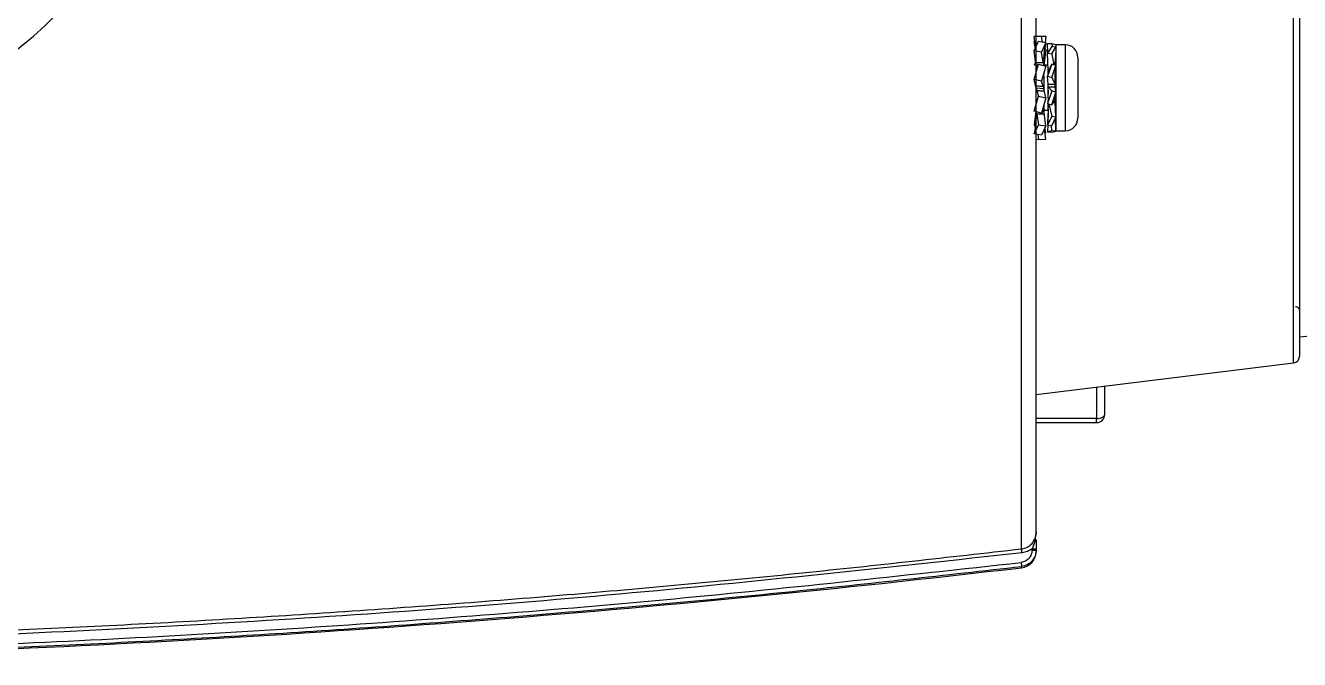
# Model space of a CAD drawing. Extents: x 8 to 113, y 1 to 87.
# Drawn here: x 82.428 to 87.073, y 33.414 to 35.724 of the extents above; entities that cross this region are included whole.
import ezdxf

# ---------------------------------------------------------------- set-up
doc = ezdxf.new("R2010")
doc.units = 0
doc.header["$MEASUREMENT"] = 0
doc.layers.add('OBJECT', color=7, linetype='CONTINUOUS')

msp = doc.modelspace()

# ---------------------------------------------------------------- linework, layer by layer
at = {"layer": 'OBJECT'}
for p, q in [((87.0506, 34.495), (87.0506, 35.817)), ((86.0595, 33.8176), (86.0595, 35.809)), ((87.0726, 35.7847), (87.0726, 34.5896)), ((86.1053, 35.6847), (86.1208, 35.6858)), ((86.1103, 35.6433), (86.1053, 35.6847)), ((86.1323, 35.6846), (86.1053, 35.6847)), ((86.1208, 35.6858), (86.1478, 35.6857)), ((86.1478, 35.6857), (86.1323, 35.6846)), ((86.135, 35.6646), (86.1323, 35.6846)), ((86.1478, 35.6857), (86.1451, 35.663)), ((86.1053, 35.632), (86.1208, 35.6669)), ((86.1075, 35.6663), (86.1053, 35.666)), ((86.1091, 35.6448), (86.1053, 35.666)), ((86.1323, 35.6276), (86.1053, 35.632)), ((86.1126, 35.5753), (86.1053, 35.632)), ((86.1208, 35.6669), (86.1478, 35.6626)), ((86.1478, 35.6626), (86.1323, 35.6276)), ((86.1382, 35.5899), (86.1323, 35.6276)), ((86.1478, 35.637), (86.1406, 35.5797)), ((86.1408, 35.6025), (86.1442, 35.6431)), ((86.1478, 35.6626), (86.1442, 35.6431)), ((86.1478, 35.637), (86.1444, 35.6443)), ((86.1541, 35.6589), (86.169, 35.6593)), ((86.1553, 35.6251), (86.1541, 35.6589)), ((86.1698, 35.648), (86.1541, 35.6233)), ((86.1541, 35.633), (86.155, 35.6332)), ((86.1545, 35.6239), (86.1541, 35.633)), ((86.169, 35.6593), (86.171, 35.6478)), ((86.169, 35.6593), (86.1846, 35.6555)), ((86.169, 35.6207), (86.1846, 35.6454)), ((86.1846, 35.6454), (86.1698, 35.648)), ((86.1846, 35.6454), (86.1824, 35.6046)), ((86.1846, 35.6555), (86.1841, 35.6455)), ((86.2186, 35.6542), (86.1846, 35.6542)), ((86.1846, 35.6542), (86.1846, 35.3412)), ((86.2186, 35.6542), (86.2186, 35.3412)), ((86.1114, 35.5846), (86.1053, 35.583)), ((86.1053, 35.528), (86.1208, 35.5834)), ((86.1094, 35.5797), (86.1053, 35.583)), ((86.1053, 35.583), (86.1062, 35.5797)), ((86.1149, 35.576), (86.1208, 35.5834)), ((86.1208, 35.5834), (86.1478, 35.5765)), ((86.1399, 35.5786), (86.1399, 35.5819)), ((86.1399, 35.5819), (86.1406, 35.5818)), ((86.1406, 35.6084), (86.1406, 35.5818)), ((86.1406, 35.5818), (86.1406, 35.5784)), ((86.1558, 35.5797), (86.1406, 35.5797)), ((86.1565, 35.5616), (86.1541, 35.6233)), ((86.1541, 35.6233), (86.169, 35.6207)), ((86.1698, 35.5835), (86.1541, 35.5396)), ((86.1565, 35.5556), (86.1698, 35.5835)), ((86.169, 35.6207), (86.1773, 35.5812)), ((86.169, 35.5351), (86.1846, 35.579)), ((86.1846, 35.579), (86.1698, 35.5835)), ((86.1814, 35.5823), (86.1813, 35.58)), ((86.1815, 35.5797), (86.1815, 35.5845)), ((86.1816, 35.5823), (86.1824, 35.6046)), ((86.1846, 35.5797), (86.1821, 35.5797)), ((86.1826, 35.6091), (86.1846, 35.6053)), ((86.1846, 35.579), (86.1828, 35.5658)), ((86.1846, 35.6053), (86.1832, 35.5797)), ((86.2646, 35.6082), (86.2646, 35.3872)), ((86.114, 35.576), (86.1133, 35.5782)), ((86.1165, 35.578), (86.1133, 35.5782)), ((86.1149, 35.576), (86.1144, 35.576)), ((86.1478, 35.5765), (86.1323, 35.5211)), ((86.1406, 35.5394), (86.1406, 35.5018)), ((86.1407, 35.5379), (86.1414, 35.5537)), ((86.1565, 35.5093), (86.1541, 35.5396)), ((86.1541, 35.5396), (86.169, 35.5351)), ((86.1595, 35.5619), (86.1565, 35.5619)), ((86.1565, 35.5462), (86.1565, 35.5619)), ((86.1567, 35.5469), (86.1565, 35.5556)), ((86.169, 35.5351), (86.1814, 35.5094)), ((86.1815, 35.5011), (86.1815, 35.5471)), ((86.1816, 35.542), (86.1828, 35.5658)), ((86.1323, 35.5211), (86.1053, 35.528)), ((86.1126, 35.4965), (86.1053, 35.528)), ((86.1398, 35.4941), (86.1133, 35.496)), ((86.1149, 35.4864), (86.1208, 35.4672)), ((86.1382, 35.5034), (86.1323, 35.5211)), ((86.1399, 35.5019), (86.1406, 35.5018)), ((86.1478, 35.4604), (86.1406, 35.4938)), ((86.1698, 35.4862), (86.1541, 35.44)), ((86.1565, 35.4595), (86.1565, 35.5095)), ((86.1565, 35.5012), (86.1698, 35.4862)), ((86.1846, 35.4815), (86.1698, 35.4862)), ((86.1846, 35.4815), (86.1815, 35.5013)), ((86.1053, 35.4124), (86.1208, 35.4672)), ((86.1124, 35.4522), (86.1114, 35.4341)), ((86.1208, 35.4672), (86.1478, 35.4604)), ((86.1478, 35.4604), (86.1323, 35.4056)), ((86.1551, 35.4455), (86.1541, 35.44)), ((86.1541, 35.44), (86.169, 35.4353)), ((86.1565, 35.4599), (86.1551, 35.4455)), ((86.1565, 35.4165), (86.1565, 35.4393)), ((86.169, 35.4353), (86.1846, 35.4815)), ((86.169, 35.4353), (86.1814, 35.4525)), ((86.1763, 35.4454), (86.1815, 35.4454)), ((86.1815, 35.4454), (86.1815, 35.4722)), ((86.1846, 35.3902), (86.1815, 35.4457)), ((86.1323, 35.4056), (86.1053, 35.4124)), ((86.1114, 35.4109), (86.1053, 35.3635)), ((86.1149, 35.4011), (86.1208, 35.3626)), ((86.1382, 35.4147), (86.1323, 35.4056)), ((86.1398, 35.413), (86.1372, 35.4131)), ((86.1399, 35.4325), (86.1399, 35.4203)), ((86.1399, 35.4203), (86.1406, 35.4203)), ((86.1406, 35.4347), (86.1406, 35.4203)), ((86.1478, 35.3585), (86.1406, 35.4161)), ((86.1406, 35.4157), (86.1565, 35.4157)), ((86.1558, 35.4157), (86.1541, 35.3722)), ((86.1558, 35.3981), (86.1541, 35.3624)), ((86.1698, 35.3934), (86.1541, 35.3624)), ((86.1564, 35.4201), (86.1558, 35.3981)), ((86.1582, 35.4387), (86.1698, 35.3934)), ((86.1846, 35.3902), (86.1698, 35.3934)), ((86.1832, 35.4157), (86.1846, 35.4157)), ((86.1053, 35.3635), (86.1094, 35.3543)), ((86.1053, 35.3294), (86.1208, 35.3626)), ((86.1091, 35.3507), (86.1053, 35.3294)), ((86.1123, 35.3902), (86.1091, 35.3507)), ((86.1208, 35.3626), (86.1478, 35.3585)), ((86.1478, 35.3585), (86.1323, 35.3253)), ((86.1478, 35.3098), (86.1431, 35.3484)), ((86.1478, 35.3329), (86.1444, 35.3512)), ((86.1545, 35.3715), (86.1541, 35.3722)), ((86.1541, 35.3624), (86.169, 35.3593)), ((86.155, 35.3622), (86.1541, 35.3365)), ((86.166, 35.3599), (86.1698, 35.3404)), ((86.169, 35.3593), (86.1846, 35.3902)), ((86.1846, 35.34), (86.1825, 35.3861)), ((86.1846, 35.35), (86.1826, 35.3863)), ((86.1846, 35.35), (86.1841, 35.3499)), ((86.1323, 35.3253), (86.1053, 35.3294)), ((86.1126, 35.3102), (86.1208, 35.3096)), ((86.1183, 35.3274), (86.1208, 35.3096)), ((86.1208, 35.3096), (86.1478, 35.3098)), ((86.1451, 35.3324), (86.1478, 35.3329)), ((86.1698, 35.3404), (86.1541, 35.3365)), ((86.1541, 35.3365), (86.169, 35.3361)), ((86.169, 35.3361), (86.1846, 35.34)), ((86.1846, 35.34), (86.1698, 35.3404)), ((86.1846, 35.3412), (86.2186, 35.3412)), ((87.0726, 34.5896), (87.7126, 34.6504)), ((86.1126, 34.3798), (87.0506, 34.495)), ((86.3326, 34.4069), (86.3326, 34.2926)), ((86.3626, 34.3076), (86.3626, 34.4105)), ((86.3326, 34.2926), (86.1126, 34.2926)), ((86.3326, 34.2776), (86.3326, 34.2926)), ((86.1126, 34.2776), (86.3326, 34.2776)), ((86.1112, 33.8646), (86.1126, 33.8775)), ((86.1128, 33.8781), (86.1116, 33.8669)), ((86.0976, 33.813), (86.0976, 33.8177)), ((86.1126, 33.8181), (86.1126, 33.8134)), ((86.0595, 33.7489), (86.0595, 33.7537))]:
    msp.add_line(p, q, dxfattribs=at)
at = {"layer": 'OBJECT', "flags": 128}
for points in [[(86.1814, 35.5094), (86.1752, 35.5094), (86.1689, 35.5094), (86.1565, 35.5095)], [(86.1565, 35.5012), (86.1628, 35.5012), (86.169, 35.5012), (86.1815, 35.5011)], [(86.3326, 34.2926), (86.3384, 34.2929), (86.344, 34.2937), (86.3492, 34.2951), (86.3538, 34.297), (86.3575, 34.2993), (86.3603, 34.3019), (86.362, 34.3047), (86.3626, 34.3076)]]:
    msp.add_lwpolyline(points, dxfattribs=at)
at = {"layer": 'OBJECT'}
for centre, radius, start, end in [((81.4726, 36.8177), 1.5, 209.9264, 65.3757), ((86.2186, 35.6082), 0.046, 0, 90), ((86.2186, 35.3872), 0.046, 270, 0), ((87.0476, 34.5198), 0.025, 277, 0), ((86.3326, 34.3076), 0.03, 270, 0), ((78.7657, 32.9508), 7.3451, 6.66364, 6.77732), ((86.1013, 33.9605), 0.1429, 268.5009, 274.5043), ((93.625, 34.6517), 7.6186, 186.65992, 186.76959), ((86.0526, 33.8085), 0.06, 276.6732, 0), ((86.1013, 33.9558), 0.1429, 268.5009, 274.5043), ((80.1726, 84.0657), 50.66, 272.14401, 276.67316)]:
    msp.add_arc(centre, radius, start, end, dxfattribs=at)
for points, knots in [([(86.1126, 33.8775), (86.1126, 33.8861), (86.1126, 33.9035), (86.1126, 33.9622), (86.1126, 34.0458), (86.1126, 34.157), (86.1126, 34.2946), (86.1126, 34.4572), (86.1126, 34.6425), (86.1126, 34.8481), (86.1126, 35.0701), (86.1126, 35.3052), (86.1126, 35.549), (86.1126, 35.7191), (86.1126, 35.8035)], [0, 0, 0, 0, 0.080292, 0.161895, 0.244722, 0.329339, 0.414466, 0.5, 0.585539, 0.670666, 0.755278, 0.83811, 0.919711, 1, 1, 1, 1]), ([(87.0726, 35.7744), (87.0726, 35.7306), (87.0726, 35.6242), (87.0726, 35.4653), (87.0726, 35.2687), (87.0726, 35.0638), (87.0726, 34.8674), (87.0726, 34.7112), (87.0726, 34.6004), (87.0726, 34.5322), (87.0726, 34.5239), (87.0726, 34.5198)], [0, 0, 0, 0, 0.058442, 0.142103, 0.226973, 0.356856, 0.488088, 0.619319, 0.749202, 0.876468, 1, 1, 1, 1]), ([(86.1126, 35.5897), (86.1129, 35.5897), (86.1158, 35.5898), (86.1214, 35.5898), (86.1291, 35.5899), (86.1347, 35.5899), (86.1378, 35.5899), (86.1382, 35.5899), (86.1382, 35.5899)], [0, 0, 0, 0, 0.041823, 0.3425, 0.643222, 0.94398, 0.999909, 1, 1, 1, 1]), ([(86.1382, 35.5899), (86.1385, 35.588), (86.139, 35.5845), (86.1394, 35.5805), (86.1396, 35.5786)], [0, 0, 0, 0, 0.53168, 1, 1, 1, 1]), ([(86.1406, 35.6084), (86.1403, 35.6041), (86.1398, 35.5962), (86.1399, 35.5864), (86.1399, 35.5819)], [0, 0, 0, 0, 0.540794, 1, 1, 1, 1]), ([(86.1133, 35.5782), (86.1132, 35.576), (86.1132, 35.5734), (86.1132, 35.5711), (86.1132, 35.5708)], [0, 0, 0, 0, 0.83643, 1, 1, 1, 1]), ([(86.1406, 35.5394), (86.1403, 35.5327), (86.1398, 35.5204), (86.1399, 35.5077), (86.1399, 35.5019)], [0, 0, 0, 0, 0.540784, 1, 1, 1, 1]), ([(86.1814, 35.542), (86.1813, 35.54), (86.1812, 35.5341), (86.181, 35.5231), (86.1813, 35.514), (86.1814, 35.5094)], [0, 0, 0, 0, 0.195599, 0.593233, 1, 1, 1, 1]), ([(86.1126, 35.5045), (86.1129, 35.5044), (86.1158, 35.5043), (86.1214, 35.5041), (86.1291, 35.5038), (86.1347, 35.5036), (86.1378, 35.5034), (86.1382, 35.5034), (86.1382, 35.5034)], [0, 0, 0, 0, 0.041823, 0.3425, 0.643222, 0.94398, 0.999909, 1, 1, 1, 1]), ([(86.1133, 35.496), (86.1132, 35.4939), (86.1132, 35.4914), (86.1132, 35.4888), (86.1132, 35.4883)], [0, 0, 0, 0, 0.836396, 1, 1, 1, 1]), ([(86.1149, 35.4864), (86.1146, 35.4876), (86.114, 35.49), (86.1135, 35.494), (86.1133, 35.496)], [0, 0, 0, 0, 0.501799, 1, 1, 1, 1]), ([(86.1406, 35.4854), (86.1383, 35.4855), (86.1335, 35.4856), (86.1262, 35.4859), (86.1199, 35.4861), (86.1161, 35.4864), (86.1149, 35.4864), (86.1149, 35.4864)], [0, 0, 0, 0, 0.259805, 0.560516, 0.850802, 0.999908, 1, 1, 1, 1]), ([(86.1382, 35.5034), (86.1385, 35.5024), (86.1391, 35.5002), (86.1396, 35.4963), (86.1398, 35.4941)], [0, 0, 0, 0, 0.455684, 1, 1, 1, 1]), ([(86.1398, 35.4941), (86.1399, 35.4945), (86.1399, 35.497), (86.1399, 35.4996), (86.1399, 35.5019)], [0, 0, 0, 0, 0.166554, 1, 1, 1, 1]), ([(86.1406, 35.5018), (86.1406, 35.4996), (86.1406, 35.4951), (86.1406, 35.4892), (86.1406, 35.4866), (86.1406, 35.4854)], [0, 0, 0, 0, 0.343452, 0.686893, 1, 1, 1, 1]), ([(86.1565, 35.4595), (86.1565, 35.4634), (86.1567, 35.4711), (86.157, 35.4851), (86.1567, 35.4953), (86.1565, 35.5012)], [0, 0, 0, 0, 0.2928593, 0.5857341, 1, 1, 1, 1]), ([(86.1566, 35.4201), (86.1566, 35.4212), (86.1567, 35.4246), (86.157, 35.4308), (86.1568, 35.4367), (86.1567, 35.4392)], [0, 0, 0, 0, 0.212062, 0.65712, 1, 1, 1, 1]), ([(86.1812, 35.4714), (86.1811, 35.4693), (86.181, 35.4627), (86.1813, 35.4567), (86.1814, 35.4525)], [0, 0, 0, 0, 0.313052, 1, 1, 1, 1]), ([(86.1149, 35.4011), (86.1146, 35.4032), (86.1141, 35.4062), (86.1138, 35.4094), (86.1137, 35.4103)], [0, 0, 0, 0, 0.721355, 1, 1, 1, 1]), ([(86.1406, 35.4014), (86.1383, 35.4014), (86.1335, 35.4013), (86.1262, 35.4012), (86.1199, 35.4012), (86.1161, 35.4011), (86.1149, 35.4011), (86.1149, 35.4011)], [0, 0, 0, 0, 0.259805, 0.560516, 0.850802, 0.999909, 1, 1, 1, 1]), ([(86.1382, 35.4147), (86.1385, 35.415), (86.1391, 35.4156), (86.1396, 35.4139), (86.1398, 35.413)], [0, 0, 0, 0, 0.455702, 1, 1, 1, 1]), ([(86.1398, 35.413), (86.1399, 35.4134), (86.1399, 35.416), (86.1399, 35.4183), (86.1399, 35.4203)], [0, 0, 0, 0, 0.166547, 1, 1, 1, 1]), ([(86.1406, 35.4203), (86.1406, 35.4183), (86.1406, 35.4143), (86.1406, 35.4075), (86.1406, 35.4034), (86.1406, 35.4014)], [0, 0, 0, 0, 0.343438, 0.686905, 1, 1, 1, 1]), ([(87.0578, 34.7008), (87.0595, 34.7005), (87.0629, 34.7), (87.0673, 34.697), (87.0707, 34.6929), (87.0723, 34.6886), (87.0725, 34.6859), (87.0726, 34.685)], [0, 0, 0, 0, 0.2160544, 0.4317965, 0.6548428, 0.8801881, 1, 1, 1, 1]), ([(86.0595, 33.8176), (86.0665, 33.8191), (86.0808, 33.8223), (86.0975, 33.8359), (86.1074, 33.8509), (86.1101, 33.8608), (86.1112, 33.8646)], [0, 0, 0, 0, 0.285732, 0.58684, 0.843317, 1, 1, 1, 1]), ([(80.1726, 33.474), (80.4562, 33.4754), (81.0214, 33.478), (81.8658, 33.5), (82.7133, 33.5352), (83.5671, 33.5852), (84.4187, 33.65), (85.2502, 33.7264), (85.7932, 33.7876), (86.0595, 33.8176)], [0, 0, 0, 0, 0.144222, 0.287378, 0.429468, 0.575454, 0.722208, 0.863723, 1, 1, 1, 1]), ([(86.0976, 33.8177), (86.092, 33.814), (86.0809, 33.8068), (86.0678, 33.8043), (86.0612, 33.8031)], [0, 0, 0, 0, 0.498583, 1, 1, 1, 1]), ([(86.1092, 33.8573), (86.1086, 33.8529), (86.1068, 33.8396), (86.1013, 33.8265), (86.0976, 33.8177)], [0, 0, 0, 0, 0.327044, 1, 1, 1, 1]), ([(86.1126, 33.8501), (86.1126, 33.8448), (86.1126, 33.8348), (86.1126, 33.8234), (86.1126, 33.8181)], [0, 0, 0, 0, 0.5298228, 1, 1, 1, 1]), ([(86.0612, 33.8031), (85.5723, 33.7499), (84.5944, 33.6434), (83.1223, 33.539), (81.6481, 33.4715), (80.6644, 33.4635), (80.1726, 33.4594)], [0, 0, 0, 0, 0.249972, 0.5, 0.749997, 1, 1, 1, 1]), ([(80.8196, 33.4289), (81.2572, 33.4377), (82.1323, 33.4553), (83.4435, 33.5256), (84.7527, 33.625), (85.6228, 33.7204), (86.0578, 33.7681)], [0, 0, 0, 0, 0.250003, 0.5, 0.750017, 1, 1, 1, 1]), ([(86.0976, 33.813), (86.097, 33.8075), (86.0958, 33.7966), (86.0869, 33.7824), (86.0739, 33.7718), (86.0632, 33.7694), (86.0578, 33.7681)], [0, 0, 0, 0, 0.2505042, 0.50008, 0.7500058, 1, 1, 1, 1]), ([(86.1126, 33.8134), (86.1123, 33.809), (86.1118, 33.8007), (86.1071, 33.7868), (86.0975, 33.7718), (86.0807, 33.7584), (86.0665, 33.7552), (86.0595, 33.7537)], [0, 0, 0, 0, 0.150459, 0.284203, 0.500792, 0.757103, 1, 1, 1, 1]), ([(80.8294, 33.4145), (81.1241, 33.4197), (81.71, 33.4302), (82.5832, 33.4652), (83.4635, 33.5144), (84.3428, 33.5797), (85.2133, 33.6586), (85.7812, 33.7224), (86.0595, 33.7537)], [0, 0, 0, 0, 0.168616, 0.33527, 0.499962, 0.673057, 0.839737, 1, 1, 1, 1])]:
    msp.add_open_spline(points, degree=3, knots=knots, dxfattribs=at)

doc.saveas('drawing.dxf')
